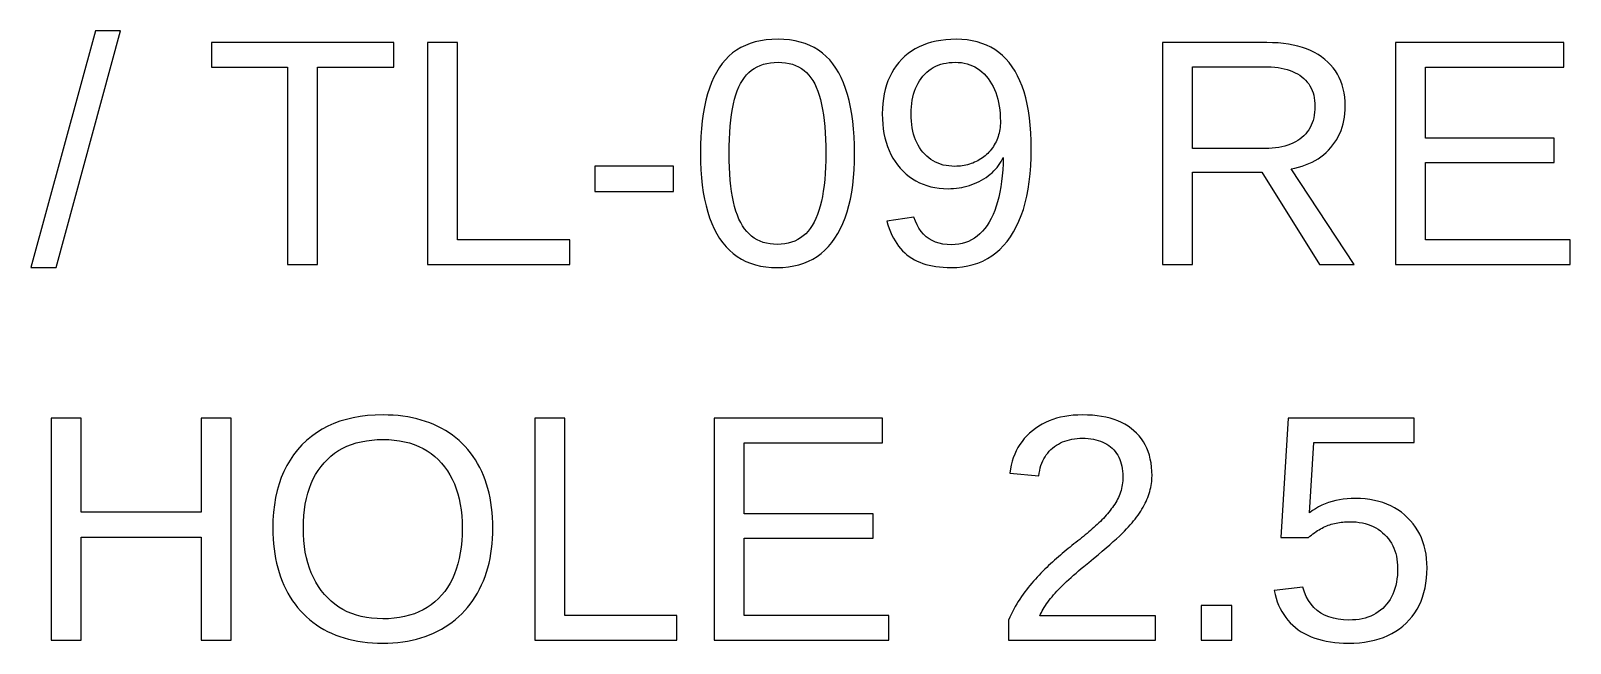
# Model space of a CAD drawing. Extents: x -27 to 133, y -77 to 15.
# Drawn here: x 43.88 to 54.82, y -25.51 to -21.16 of the extents above; entities that cross this region are included whole.
import ezdxf

# ---------------------------------------------------------------- set-up
doc = ezdxf.new("R2010")
doc.units = 0
doc.layers.get('0').update_dxf_attribs({"linetype": 'CONTINUOUS'})

msp = doc.modelspace()

# ---------------------------------------------------------------- linework, layer by layer
for points in [[(44.5198, -21.1585), (44.343, -21.1585), (43.8831, -22.8413), (44.0644, -22.8413)], [(49.2281, -22.8401), (49.2676, -22.8364), (49.3055, -22.8302), (49.3418, -22.8216), (49.3766, -22.8105), (49.4098, -22.797), (49.4414, -22.781), (49.4715, -22.7625), (49.5, -22.7416), (49.5269, -22.7182), (49.5522, -22.6923), (49.576, -22.664), (49.5982, -22.6332), (49.6188, -22.6001), (49.6378, -22.5647), (49.6551, -22.5272), (49.6708, -22.4874), (49.6848, -22.4455), (49.6972, -22.4013), (49.7079, -22.3549), (49.7169, -22.3063), (49.7244, -22.2555), (49.7301, -22.2024), (49.7343, -22.1472), (49.7367, -22.0898), (49.7375, -22.0301), (49.7368, -21.9695), (49.7344, -21.9112), (49.7305, -21.8552), (49.725, -21.8015), (49.7179, -21.7502), (49.7093, -21.7013), (49.6991, -21.6546), (49.6873, -21.6103), (49.674, -21.5683), (49.6591, -21.5286), (49.6426, -21.4913), (49.6246, -21.4563), (49.605, -21.4237), (49.5837, -21.3934), (49.5607, -21.3655), (49.536, -21.3401), (49.5095, -21.317), (49.4814, -21.2964), (49.4515, -21.2783), (49.4198, -21.2625), (49.3865, -21.2492), (49.3514, -21.2383), (49.3146, -21.2298), (49.276, -21.2237), (49.2358, -21.2201), (49.1938, -21.2189), (49.1506, -21.2201), (49.1093, -21.2237), (49.0698, -21.2297), (49.0321, -21.2381), (48.9962, -21.2488), (48.9621, -21.262), (48.9299, -21.2776), (48.8995, -21.2956), (48.8709, -21.316), (48.8441, -21.3387), (48.8192, -21.3639), (48.796, -21.3915), (48.7747, -21.4214), (48.7551, -21.4538), (48.7371, -21.4885), (48.7206, -21.5257), (48.7057, -21.5653), (48.6924, -21.6073), (48.6806, -21.6517), (48.6704, -21.6986), (48.6618, -21.7478), (48.6547, -21.7994), (48.6492, -21.8535), (48.6453, -21.9099), (48.6429, -21.9688), (48.6421, -22.0301), (48.643, -22.0901), (48.6454, -22.1478), (48.6494, -22.2033), (48.6551, -22.2565), (48.6623, -22.3075), (48.6712, -22.3562), (48.6817, -22.4027), (48.6938, -22.4469), (48.7076, -22.4889), (48.7229, -22.5286), (48.7399, -22.5661), (48.7585, -22.6013), (48.7787, -22.6343), (48.8005, -22.6649), (48.8239, -22.6931), (48.8489, -22.7188), (48.8755, -22.7421), (48.9037, -22.7629), (48.9335, -22.7813), (48.9649, -22.7972), (48.9979, -22.8107), (49.0326, -22.8217), (49.0688, -22.8303), (49.1066, -22.8364), (49.146, -22.8401), (49.1871, -22.8413)], [(50.4638, -22.84), (50.5038, -22.8361), (50.5422, -22.8297), (50.5792, -22.8206), (50.6146, -22.809), (50.6486, -22.7948), (50.6811, -22.778), (50.7121, -22.7587), (50.7416, -22.7367), (50.7697, -22.7122), (50.7962, -22.6851), (50.8212, -22.6554), (50.8448, -22.6231), (50.8667, -22.5884), (50.8869, -22.5515), (50.9053, -22.5124), (50.922, -22.4711), (50.9369, -22.4275), (50.9501, -22.3817), (50.9615, -22.3336), (50.9711, -22.2834), (50.979, -22.2309), (50.9852, -22.1762), (50.9895, -22.1193), (50.9922, -22.0601), (50.993, -21.9988), (50.9922, -21.9398), (50.9898, -21.8832), (50.9858, -21.829), (50.9802, -21.777), (50.973, -21.7274), (50.9642, -21.68), (50.9538, -21.635), (50.9418, -21.5923), (50.9282, -21.5519), (50.9129, -21.5139), (50.8961, -21.4781), (50.8777, -21.4447), (50.8576, -21.4136), (50.8361, -21.3848), (50.813, -21.3583), (50.7884, -21.3341), (50.7623, -21.3122), (50.7346, -21.2926), (50.7055, -21.2753), (50.6749, -21.2604), (50.6427, -21.2477), (50.6091, -21.2373), (50.5739, -21.2293), (50.5372, -21.2235), (50.499, -21.22), (50.4593, -21.2189), (50.4219, -21.2197), (50.3858, -21.2222), (50.351, -21.2264), (50.3174, -21.2323), (50.2852, -21.2398), (50.2542, -21.249), (50.2245, -21.2599), (50.1961, -21.2725), (50.169, -21.2867), (50.1431, -21.3026), (50.1186, -21.3202), (50.0953, -21.3395), (50.0733, -21.3604), (50.0528, -21.3828), (50.0339, -21.4065), (50.0167, -21.4314), (50.0011, -21.4576), (49.9871, -21.485), (49.9748, -21.5136), (49.9641, -21.5435), (49.9551, -21.5747), (49.9477, -21.6071), (49.9419, -21.6408), (49.9378, -21.6757), (49.9354, -21.7118), (49.9346, -21.7492), (49.9353, -21.7857), (49.9376, -21.821), (49.9413, -21.8552), (49.9466, -21.8883), (49.9534, -21.9202), (49.9617, -21.9511), (49.9715, -21.9807), (49.9829, -22.0093), (49.9957, -22.0368), (50.01, -22.0631), (50.0259, -22.0883), (50.0432, -22.1123), (50.0621, -22.1353), (50.0822, -22.1568), (50.1034, -22.1766), (50.1255, -22.1947), (50.1487, -22.211), (50.1728, -22.2257), (50.198, -22.2386), (50.2241, -22.2497), (50.2513, -22.2592), (50.2795, -22.267), (50.3087, -22.273), (50.3389, -22.2773), (50.3701, -22.2799), (50.4023, -22.2807), (50.4221, -22.2804), (50.4417, -22.2793), (50.461, -22.2775), (50.4801, -22.275), (50.499, -22.2717), (50.5175, -22.2677), (50.5359, -22.2631), (50.554, -22.2576), (50.5718, -22.2515), (50.5894, -22.2447), (50.6067, -22.2371), (50.6238, -22.2288), (50.6406, -22.2198), (50.6569, -22.2101), (50.6725, -22.2001), (50.6873, -22.1895), (50.7013, -22.1785), (50.7146, -22.167), (50.7272, -22.155), (50.739, -22.1426), (50.75, -22.1297), (50.7603, -22.1163), (50.7698, -22.1024), (50.7786, -22.0881), (50.7866, -22.0733), (50.7939, -22.0581), (50.7927, -22.1032), (50.7904, -22.1467), (50.787, -22.1886), (50.7825, -22.2289), (50.777, -22.2675), (50.7704, -22.3045), (50.7628, -22.3399), (50.7541, -22.3736), (50.7442, -22.4058), (50.7334, -22.4362), (50.7214, -22.4651), (50.7084, -22.4923), (50.6943, -22.5179), (50.6792, -22.5418), (50.6632, -22.5637), (50.6462, -22.5837), (50.6284, -22.6018), (50.6096, -22.618), (50.5898, -22.6323), (50.5692, -22.6447), (50.5476, -22.6552), (50.5251, -22.6638), (50.5016, -22.6705), (50.4773, -22.6752), (50.452, -22.6781), (50.4258, -22.6791), (50.3949, -22.6779), (50.3659, -22.6744), (50.3385, -22.6686), (50.3128, -22.6604), (50.2889, -22.6499), (50.2667, -22.6371), (50.2462, -22.622), (50.2275, -22.6045), (50.2104, -22.5847), (50.1951, -22.5625), (50.1815, -22.5381), (50.1696, -22.5113), (50.1595, -22.4821), (49.967, -22.5123), (49.9748, -22.5385), (49.9833, -22.5634), (49.9926, -22.5873), (50.0026, -22.61), (50.0134, -22.6316), (50.0249, -22.6521), (50.0372, -22.6714), (50.0502, -22.6896), (50.0639, -22.7066), (50.0784, -22.7226), (50.0937, -22.7373), (50.1097, -22.751), (50.1265, -22.7635), (50.144, -22.775), (50.1624, -22.7856), (50.1817, -22.7953), (50.2019, -22.804), (50.2229, -22.8119), (50.2448, -22.8188), (50.2676, -22.8247), (50.2912, -22.8298), (50.3157, -22.8339), (50.3411, -22.8372), (50.3673, -22.8395), (50.3944, -22.8408), (50.4224, -22.8413)], [(45.9208, -21.4169), (46.4623, -21.4169), (46.4623, -21.2424), (45.1666, -21.2424), (45.1666, -21.4169), (45.7082, -21.4169), (45.7082, -22.8189), (45.9208, -22.8189)], [(47.7133, -22.6444), (46.9167, -22.6444), (46.9167, -21.2424), (46.703, -21.2424), (46.703, -22.8189), (47.7133, -22.8189)], [(52.14, -22.1644), (52.6312, -22.1644), (53.0408, -22.8189), (53.2869, -22.8189), (52.8394, -22.1398), (52.8666, -22.1344), (52.893, -22.128), (52.9184, -22.1206), (52.9429, -22.1121), (52.9664, -22.1026), (52.9891, -22.092), (53.0108, -22.0804), (53.0316, -22.0677), (53.0515, -22.054), (53.0705, -22.0392), (53.0885, -22.0234), (53.1057, -22.0066), (53.1219, -21.9887), (53.137, -21.9699), (53.151, -21.9505), (53.1637, -21.9305), (53.1752, -21.9097), (53.1855, -21.8883), (53.1946, -21.8663), (53.2025, -21.8435), (53.2091, -21.8202), (53.2146, -21.7961), (53.2188, -21.7714), (53.2218, -21.746), (53.2237, -21.72), (53.2243, -21.6933), (53.2234, -21.6612), (53.2208, -21.6301), (53.2165, -21.6002), (53.2105, -21.5713), (53.2028, -21.5436), (53.1934, -21.517), (53.1822, -21.4914), (53.1694, -21.467), (53.1548, -21.4437), (53.1385, -21.4215), (53.1205, -21.4004), (53.1008, -21.3804), (53.0794, -21.3615), (53.0563, -21.3439), (53.0319, -21.3277), (53.006, -21.3129), (52.9787, -21.2995), (52.9499, -21.2875), (52.9198, -21.2769), (52.8881, -21.2678), (52.8551, -21.26), (52.8205, -21.2537), (52.7846, -21.2487), (52.7472, -21.2452), (52.7084, -21.2431), (52.6682, -21.2424), (51.9263, -21.2424), (51.9263, -22.8189), (52.14, -22.8189)], [(54.8233, -22.6444), (53.795, -22.6444), (53.795, -22.095), (54.7103, -22.095), (54.7103, -21.9227), (53.795, -21.9227), (53.795, -21.4169), (54.7774, -21.4169), (54.7774, -21.2424), (53.5813, -21.2424), (53.5813, -22.8189), (54.8233, -22.8189)], [(49.1623, -22.6759), (49.1365, -22.6731), (49.1118, -22.6685), (49.0883, -22.6621), (49.0659, -22.6538), (49.0446, -22.6437), (49.0246, -22.6317), (49.0056, -22.6179), (48.9878, -22.6023), (48.9711, -22.5848), (48.9556, -22.5655), (48.9412, -22.5443), (48.928, -22.5213), (48.9159, -22.4963), (48.9047, -22.4692), (48.8944, -22.4399), (48.8852, -22.4085), (48.8769, -22.375), (48.8696, -22.3394), (48.8633, -22.3016), (48.858, -22.2617), (48.8536, -22.2196), (48.8502, -22.1754), (48.8477, -22.1291), (48.8463, -22.0807), (48.8458, -22.0301), (48.8463, -21.9781), (48.8477, -21.9283), (48.8501, -21.8809), (48.8535, -21.8358), (48.8578, -21.7929), (48.8631, -21.7524), (48.8693, -21.7142), (48.8765, -21.6783), (48.8847, -21.6447), (48.8938, -21.6134), (48.9039, -21.5844), (48.9149, -21.5577), (48.9269, -21.5333), (48.94, -21.511), (48.9543, -21.4904), (48.9699, -21.4716), (48.9867, -21.4547), (49.0048, -21.4395), (49.0241, -21.4261), (49.0446, -21.4144), (49.0664, -21.4046), (49.0894, -21.3966), (49.1136, -21.3903), (49.1391, -21.3858), (49.1658, -21.3832), (49.1938, -21.3823), (49.2211, -21.3832), (49.2471, -21.3859), (49.272, -21.3904), (49.2956, -21.3968), (49.3181, -21.4049), (49.3393, -21.4149), (49.3593, -21.4267), (49.3781, -21.4403), (49.3957, -21.4557), (49.4121, -21.473), (49.4272, -21.492), (49.4412, -21.5129), (49.4539, -21.5355), (49.4656, -21.5602), (49.4763, -21.5872), (49.4861, -21.6163), (49.495, -21.6477), (49.5029, -21.6813), (49.5099, -21.7171), (49.516, -21.7551), (49.5211, -21.7954), (49.5253, -21.8379), (49.5286, -21.8826), (49.5309, -21.9295), (49.5323, -21.9787), (49.5328, -22.0301), (49.5323, -22.0797), (49.5308, -22.1273), (49.5284, -22.1729), (49.525, -22.2164), (49.5206, -22.258), (49.5152, -22.2975), (49.5088, -22.3351), (49.5014, -22.3706), (49.4931, -22.4041), (49.4838, -22.4356), (49.4735, -22.465), (49.4623, -22.4925), (49.45, -22.518), (49.4367, -22.5415), (49.4223, -22.5631), (49.4067, -22.5828), (49.39, -22.6007), (49.3722, -22.6167), (49.3533, -22.6308), (49.3333, -22.643), (49.3121, -22.6533), (49.2898, -22.6618), (49.2663, -22.6684), (49.2418, -22.6731), (49.2161, -22.6759), (49.1893, -22.6768)], [(50.4287, -22.1213), (50.4077, -22.1195), (50.3874, -22.1165), (50.3679, -22.1124), (50.349, -22.107), (50.3308, -22.1005), (50.3133, -22.0928), (50.2966, -22.0839), (50.2805, -22.0739), (50.2651, -22.0626), (50.2505, -22.0502), (50.2365, -22.0365), (50.2232, -22.0217), (50.2108, -22.0059), (50.1994, -21.9892), (50.189, -21.9716), (50.1795, -21.9532), (50.1711, -21.934), (50.1637, -21.9139), (50.1572, -21.8929), (50.1517, -21.8711), (50.1473, -21.8485), (50.1438, -21.8249), (50.1413, -21.8006), (50.1398, -21.7753), (50.1393, -21.7492), (50.1398, -21.7237), (50.1413, -21.6989), (50.1438, -21.675), (50.1473, -21.6519), (50.1517, -21.6296), (50.1572, -21.6082), (50.1637, -21.5876), (50.1711, -21.5678), (50.1795, -21.5488), (50.189, -21.5307), (50.1994, -21.5134), (50.2108, -21.4969), (50.2232, -21.4813), (50.2365, -21.4666), (50.2505, -21.4532), (50.2653, -21.4409), (50.2807, -21.4297), (50.2969, -21.4198), (50.3138, -21.411), (50.3315, -21.4034), (50.3498, -21.3969), (50.3689, -21.3916), (50.3888, -21.3875), (50.4093, -21.3846), (50.4306, -21.3828), (50.4526, -21.3823), (50.4748, -21.3829), (50.4963, -21.385), (50.5171, -21.3884), (50.5372, -21.3932), (50.5566, -21.3994), (50.5753, -21.4069), (50.5933, -21.4158), (50.6106, -21.4261), (50.6271, -21.4378), (50.643, -21.4508), (50.6582, -21.4652), (50.6727, -21.4809), (50.6865, -21.4981), (50.6994, -21.5163), (50.7112, -21.5355), (50.7221, -21.5555), (50.7319, -21.5764), (50.7407, -21.5982), (50.7484, -21.6208), (50.7551, -21.6444), (50.7608, -21.6688), (50.7655, -21.6941), (50.7691, -21.7203), (50.7717, -21.7473), (50.7732, -21.7753), (50.7737, -21.8041), (50.7735, -21.8182), (50.7727, -21.8322), (50.7714, -21.8459), (50.7697, -21.8593), (50.7674, -21.8725), (50.7646, -21.8855), (50.7612, -21.8982), (50.7574, -21.9107), (50.7531, -21.923), (50.7482, -21.935), (50.7429, -21.9468), (50.737, -21.9584), (50.7306, -21.9697), (50.7238, -21.9807), (50.7166, -21.9913), (50.7091, -22.0015), (50.7011, -22.0113), (50.6928, -22.0207), (50.6841, -22.0298), (50.675, -22.0384), (50.6656, -22.0467), (50.6557, -22.0546), (50.6455, -22.062), (50.6349, -22.0691), (50.624, -22.0758), (50.6126, -22.0821), (50.601, -22.088), (50.5893, -22.0934), (50.5774, -22.0984), (50.5653, -22.1028), (50.5531, -22.1068), (50.5408, -22.1103), (50.5283, -22.1134), (50.5157, -22.116), (50.5029, -22.1181), (50.49, -22.1197), (50.4769, -22.1209), (50.4637, -22.1216), (50.4504, -22.1219)], [(52.14, -21.4136), (52.6469, -21.4136), (52.6734, -21.414), (52.699, -21.4153), (52.7236, -21.4174), (52.7472, -21.4204), (52.7699, -21.4242), (52.7915, -21.4289), (52.8122, -21.4345), (52.832, -21.4409), (52.8507, -21.4482), (52.8685, -21.4563), (52.8853, -21.4652), (52.9011, -21.4751), (52.916, -21.4857), (52.9298, -21.4972), (52.9425, -21.5095), (52.9541, -21.5225), (52.9646, -21.5364), (52.974, -21.5509), (52.9823, -21.5663), (52.9895, -21.5824), (52.9956, -21.5994), (53.0006, -21.617), (53.0045, -21.6355), (53.0072, -21.6547), (53.0089, -21.6748), (53.0094, -21.6955), (53.0089, -21.717), (53.0072, -21.7378), (53.0045, -21.7578), (53.0007, -21.777), (52.9958, -21.7955), (52.9898, -21.8132), (52.9827, -21.8302), (52.9745, -21.8465), (52.9652, -21.862), (52.9548, -21.8768), (52.9433, -21.8908), (52.9308, -21.904), (52.9171, -21.9165), (52.9025, -21.9282), (52.8869, -21.9389), (52.8704, -21.9487), (52.8531, -21.9576), (52.8348, -21.9655), (52.8156, -21.9725), (52.7955, -21.9786), (52.7745, -21.9837), (52.7526, -21.9879), (52.7298, -21.9912), (52.706, -21.9935), (52.6814, -21.9949), (52.6559, -21.9954), (52.14, -21.9954)], [(48.4508, -22.1207), (47.8913, -22.1207), (47.8913, -22.2998), (48.4508, -22.2998)], [(44.2412, -24.7582), (45.0938, -24.7582), (45.0938, -25.4888), (45.3075, -25.4888), (45.3075, -23.9123), (45.0938, -23.9123), (45.0938, -24.5792), (44.2412, -24.5792), (44.2412, -23.9123), (44.0275, -23.9123), (44.0275, -25.4888), (44.2412, -25.4888)], [(46.4206, -25.5106), (46.4565, -25.5088), (46.4916, -25.5059), (46.526, -25.5018), (46.5596, -25.4965), (46.5925, -25.49), (46.6246, -25.4823), (46.6559, -25.4735), (46.6865, -25.4635), (46.7164, -25.4523), (46.7455, -25.4399), (46.7738, -25.4264), (46.8014, -25.4116), (46.8281, -25.3958), (46.8538, -25.3789), (46.8786, -25.3611), (46.9024, -25.3422), (46.9252, -25.3223), (46.947, -25.3014), (46.9679, -25.2794), (46.9878, -25.2564), (47.0067, -25.2325), (47.0247, -25.2074), (47.0416, -25.1814), (47.0577, -25.1544), (47.0727, -25.1263), (47.0867, -25.0974), (47.0995, -25.0677), (47.1113, -25.0373), (47.1219, -25.0062), (47.1314, -24.9743), (47.1398, -24.9417), (47.1471, -24.9084), (47.1533, -24.8744), (47.1583, -24.8396), (47.1622, -24.8041), (47.165, -24.7679), (47.1667, -24.731), (47.1672, -24.6933), (47.1667, -24.6555), (47.165, -24.6184), (47.1623, -24.5822), (47.1584, -24.5467), (47.1534, -24.512), (47.1473, -24.4781), (47.1402, -24.4449), (47.1319, -24.4126), (47.1225, -24.381), (47.112, -24.3502), (47.1003, -24.3202), (47.0876, -24.291), (47.0738, -24.2625), (47.0589, -24.235), (47.0431, -24.2085), (47.0262, -24.183), (47.0084, -24.1585), (46.9896, -24.135), (46.9698, -24.1126), (46.949, -24.0912), (46.9272, -24.0709), (46.9045, -24.0515), (46.8807, -24.0332), (46.856, -24.0159), (46.8303, -23.9997), (46.8036, -23.9845), (46.776, -23.9703), (46.7477, -23.9573), (46.7186, -23.9454), (46.6888, -23.9346), (46.6582, -23.925), (46.6268, -23.9165), (46.5947, -23.9092), (46.5619, -23.9029), (46.5282, -23.8979), (46.4939, -23.8939), (46.4588, -23.8911), (46.4229, -23.8894), (46.3862, -23.8888), (46.3304, -23.8901), (46.2765, -23.8938), (46.2245, -23.9001), (46.1744, -23.909), (46.1262, -23.9203), (46.08, -23.9342), (46.0356, -23.9506), (45.9932, -23.9695), (45.9527, -23.991), (45.9142, -24.0149), (45.8775, -24.0414), (45.8428, -24.0704), (45.81, -24.102), (45.7794, -24.1357), (45.7512, -24.1714), (45.7255, -24.2091), (45.7022, -24.2487), (45.6814, -24.2903), (45.663, -24.3339), (45.6471, -24.3794), (45.6336, -24.4268), (45.6226, -24.4762), (45.614, -24.5275), (45.6079, -24.5808), (45.6042, -24.6361), (45.603, -24.6933), (45.6036, -24.7311), (45.6052, -24.7682), (45.608, -24.8046), (45.6118, -24.8403), (45.6167, -24.8752), (45.6228, -24.9094), (45.6299, -24.9428), (45.6382, -24.9755), (45.6475, -25.0075), (45.658, -25.0387), (45.6695, -25.0692), (45.6821, -25.099), (45.6959, -25.128), (45.7107, -25.1561), (45.7264, -25.1832), (45.7432, -25.2093), (45.7609, -25.2343), (45.7796, -25.2583), (45.7994, -25.2812), (45.8201, -25.3031), (45.8417, -25.324), (45.8644, -25.3438), (45.8881, -25.3626), (45.9127, -25.3804), (45.9384, -25.3971), (45.965, -25.4128), (45.9925, -25.4273), (46.0208, -25.4407), (46.0499, -25.4529), (46.0797, -25.464), (46.1104, -25.4739), (46.1418, -25.4827), (46.1741, -25.4902), (46.2071, -25.4966), (46.2409, -25.5019), (46.2755, -25.506), (46.3109, -25.5089), (46.347, -25.5106), (46.384, -25.5112)], [(48.4753, -25.3143), (47.6787, -25.3143), (47.6787, -23.9123), (47.465, -23.9123), (47.465, -25.4888), (48.4753, -25.4888)], [(49.9815, -25.3143), (48.9532, -25.3143), (48.9532, -24.7649), (49.8685, -24.7649), (49.8685, -24.5926), (48.9532, -24.5926), (48.9532, -24.0868), (49.9356, -24.0868), (49.9356, -23.9123), (48.7395, -23.9123), (48.7395, -25.4888), (49.9815, -25.4888)], [(51.8759, -25.3176), (51.0535, -25.3176), (51.059, -25.3056), (51.0649, -25.2934), (51.0713, -25.2812), (51.0782, -25.2689), (51.0856, -25.2565), (51.0936, -25.244), (51.102, -25.2315), (51.1109, -25.2189), (51.1204, -25.2062), (51.1303, -25.1935), (51.1408, -25.1807), (51.1517, -25.1678), (51.1632, -25.1548), (51.1752, -25.1417), (51.1878, -25.1284), (51.2011, -25.1147), (51.215, -25.1009), (51.2295, -25.0868), (51.2446, -25.0724), (51.2604, -25.0579), (51.2767, -25.043), (51.2937, -25.0279), (51.3114, -25.0126), (51.3296, -24.9971), (51.3485, -24.9812), (51.3679, -24.9652), (51.403, -24.9365), (51.4363, -24.909), (51.4678, -24.8827), (51.4976, -24.8576), (51.5255, -24.8336), (51.5516, -24.8108), (51.576, -24.7892), (51.5986, -24.7688), (51.6193, -24.7495), (51.6383, -24.7315), (51.6555, -24.7146), (51.671, -24.6989), (51.6846, -24.6843), (51.6971, -24.6704), (51.7091, -24.6565), (51.7206, -24.6425), (51.7317, -24.6286), (51.7422, -24.6146), (51.7523, -24.6007), (51.7619, -24.5867), (51.771, -24.5728), (51.7797, -24.5588), (51.7878, -24.5449), (51.7955, -24.531), (51.8027, -24.517), (51.8094, -24.5031), (51.8156, -24.4891), (51.8213, -24.4752), (51.8265, -24.4612), (51.8312, -24.4472), (51.8354, -24.4332), (51.8391, -24.4192), (51.8424, -24.4051), (51.8451, -24.3911), (51.8473, -24.377), (51.8491, -24.363), (51.8503, -24.3489), (51.8511, -24.3348), (51.8513, -24.3207), (51.8506, -24.2894), (51.8483, -24.2592), (51.8445, -24.2302), (51.8392, -24.2023), (51.8324, -24.1754), (51.824, -24.1498), (51.8142, -24.1252), (51.8028, -24.1017), (51.7899, -24.0794), (51.7755, -24.0582), (51.7596, -24.0381), (51.7421, -24.0191), (51.7232, -24.0012), (51.7028, -23.9846), (51.6812, -23.9693), (51.6582, -23.9553), (51.6339, -23.9427), (51.6083, -23.9314), (51.5815, -23.9214), (51.5533, -23.9127), (51.5238, -23.9054), (51.493, -23.8994), (51.4609, -23.8948), (51.4275, -23.8915), (51.3928, -23.8895), (51.3568, -23.8888), (51.3238, -23.8895), (51.2918, -23.8914), (51.2608, -23.8948), (51.2306, -23.8994), (51.2014, -23.9053), (51.1732, -23.9126), (51.1459, -23.9212), (51.1195, -23.9312), (51.094, -23.9424), (51.0695, -23.955), (51.0459, -23.9689), (51.0232, -23.9841), (51.0015, -24.0007), (50.9809, -24.0184), (50.9617, -24.037), (50.9439, -24.0564), (50.9274, -24.0769), (50.9123, -24.0982), (50.8986, -24.1204), (50.8863, -24.1436), (50.8753, -24.1676), (50.8657, -24.1926), (50.8574, -24.2185), (50.8506, -24.2453), (50.8451, -24.273), (50.8409, -24.3017), (51.0468, -24.3207), (51.0495, -24.3016), (51.0529, -24.2831), (51.0572, -24.2654), (51.0623, -24.2482), (51.0682, -24.2318), (51.0749, -24.216), (51.0824, -24.2009), (51.0908, -24.1865), (51.0999, -24.1727), (51.1099, -24.1596), (51.1207, -24.1472), (51.1323, -24.1354), (51.1447, -24.1243), (51.1578, -24.114), (51.1714, -24.1045), (51.1856, -24.0958), (51.2003, -24.0879), (51.2155, -24.0809), (51.2313, -24.0747), (51.2476, -24.0693), (51.2645, -24.0647), (51.2819, -24.061), (51.2998, -24.0581), (51.3182, -24.056), (51.3372, -24.0548), (51.3568, -24.0544), (51.3772, -24.0548), (51.397, -24.0561), (51.4161, -24.0582), (51.4345, -24.0612), (51.4521, -24.065), (51.4691, -24.0696), (51.4854, -24.0752), (51.5009, -24.0815), (51.5158, -24.0887), (51.5299, -24.0968), (51.5434, -24.1057), (51.5562, -24.1154), (51.5682, -24.126), (51.5795, -24.1374), (51.5898, -24.1494), (51.5993, -24.1621), (51.6078, -24.1756), (51.6155, -24.1897), (51.6223, -24.2045), (51.6281, -24.22), (51.6331, -24.2362), (51.6371, -24.253), (51.6403, -24.2706), (51.6425, -24.2889), (51.6439, -24.3078), (51.6443, -24.3274), (51.6441, -24.3421), (51.6433, -24.3565), (51.642, -24.3707), (51.6401, -24.3847), (51.6378, -24.3984), (51.6349, -24.4119), (51.6315, -24.4252), (51.6276, -24.4382), (51.6231, -24.451), (51.6182, -24.4635), (51.6127, -24.4758), (51.6067, -24.4879), (51.6001, -24.4997), (51.5932, -24.5114), (51.5859, -24.523), (51.5783, -24.5345), (51.5703, -24.5459), (51.5621, -24.5573), (51.5535, -24.5685), (51.5446, -24.5797), (51.5353, -24.5908), (51.5258, -24.6019), (51.5159, -24.6128), (51.5057, -24.6237), (51.4952, -24.6345), (51.4843, -24.6452), (51.4732, -24.6559), (51.4619, -24.6665), (51.4503, -24.6772), (51.4386, -24.6879), (51.4267, -24.6985), (51.4145, -24.7092), (51.4022, -24.7199), (51.3896, -24.7306), (51.3768, -24.7412), (51.3639, -24.7519), (51.3507, -24.7626), (51.3373, -24.7732), (51.3237, -24.7839), (51.31, -24.7947), (51.2963, -24.8055), (51.2826, -24.8166), (51.2688, -24.8277), (51.2551, -24.839), (51.2413, -24.8505), (51.2275, -24.862), (51.2136, -24.8737), (51.1998, -24.8856), (51.1859, -24.8976), (51.172, -24.9097), (51.1581, -24.922), (51.1442, -24.9344), (51.1303, -24.947), (51.1165, -24.9598), (51.1028, -24.9729), (51.0892, -24.9861), (51.0757, -24.9996), (51.0623, -25.0133), (51.049, -25.0273), (51.0358, -25.0415), (51.0227, -25.0559), (51.0097, -25.0705), (50.9968, -25.0853), (50.984, -25.1004), (50.9713, -25.1157), (50.9588, -25.1313), (50.9466, -25.1472), (50.9347, -25.1635), (50.9231, -25.1802), (50.9118, -25.1973), (50.9007, -25.2147), (50.89, -25.2324), (50.8796, -25.2506), (50.8695, -25.2691), (50.8597, -25.288), (50.8501, -25.3072), (50.8409, -25.3268), (50.832, -25.3467), (50.832, -25.4888), (51.8759, -25.4888)], [(53.2865, -25.5104), (53.3249, -25.5078), (53.362, -25.5036), (53.3977, -25.4976), (53.432, -25.49), (53.465, -25.4807), (53.4966, -25.4697), (53.5269, -25.457), (53.5558, -25.4426), (53.5834, -25.4265), (53.6096, -25.4087), (53.6344, -25.3892), (53.6579, -25.368), (53.6798, -25.3453), (53.7, -25.3214), (53.7184, -25.2962), (53.7351, -25.2698), (53.75, -25.2421), (53.7632, -25.2131), (53.7746, -25.1829), (53.7842, -25.1515), (53.7921, -25.1187), (53.7983, -25.0848), (53.8027, -25.0495), (53.8053, -25.013), (53.8062, -24.9753), (53.8053, -24.942), (53.8029, -24.9097), (53.7988, -24.8784), (53.7931, -24.8481), (53.7857, -24.8188), (53.7767, -24.7905), (53.7661, -24.7631), (53.7538, -24.7367), (53.7399, -24.7113), (53.7244, -24.6869), (53.7072, -24.6634), (53.6884, -24.6409), (53.668, -24.6194), (53.6462, -24.5993), (53.6232, -24.5807), (53.5992, -24.5637), (53.574, -24.5484), (53.5477, -24.5346), (53.5203, -24.5225), (53.4917, -24.512), (53.4621, -24.5031), (53.4313, -24.4959), (53.3994, -24.4902), (53.3664, -24.4862), (53.3323, -24.4838), (53.2971, -24.4829), (53.2675, -24.4835), (53.2387, -24.4853), (53.2106, -24.4883), (53.1833, -24.4925), (53.1567, -24.4978), (53.1309, -24.5044), (53.1059, -24.5121), (53.0816, -24.5211), (53.0581, -24.5312), (53.0353, -24.5425), (53.0132, -24.555), (52.992, -24.5687), (52.9714, -24.5836), (53.0017, -24.0835), (53.7144, -24.0835), (53.7144, -23.9123), (52.8182, -23.9123), (52.7656, -24.7604), (52.9625, -24.7604), (52.9733, -24.7512), (52.9842, -24.7423), (52.995, -24.7339), (53.0059, -24.7259), (53.0167, -24.7184), (53.0276, -24.7112), (53.0384, -24.7045), (53.0493, -24.6982), (53.0601, -24.6924), (53.0709, -24.6869), (53.0818, -24.6819), (53.0926, -24.6773), (53.1035, -24.6732), (53.1144, -24.6693), (53.1254, -24.6658), (53.1366, -24.6626), (53.1479, -24.6598), (53.1594, -24.6572), (53.1709, -24.6549), (53.1826, -24.6529), (53.1945, -24.6512), (53.2065, -24.6499), (53.2186, -24.6488), (53.2308, -24.648), (53.2432, -24.6476), (53.2557, -24.6474), (53.2794, -24.648), (53.3023, -24.6496), (53.3245, -24.6523), (53.346, -24.6561), (53.3666, -24.661), (53.3866, -24.667), (53.4057, -24.674), (53.4241, -24.6822), (53.4417, -24.6914), (53.4586, -24.7017), (53.4747, -24.7131), (53.49, -24.7256), (53.5046, -24.7392), (53.5183, -24.7536), (53.5308, -24.7687), (53.5423, -24.7846), (53.5527, -24.801), (53.562, -24.8182), (53.5702, -24.836), (53.5773, -24.8545), (53.5833, -24.8737), (53.5882, -24.8936), (53.592, -24.9141), (53.5947, -24.9353), (53.5964, -24.9572), (53.5969, -24.9797), (53.5964, -25.0056), (53.5948, -25.0307), (53.592, -25.0548), (53.5882, -25.0781), (53.5834, -25.1006), (53.5774, -25.1221), (53.5703, -25.1428), (53.5622, -25.1627), (53.553, -25.1816), (53.5426, -25.1997), (53.5312, -25.217), (53.5187, -25.2333), (53.5052, -25.2488), (53.4906, -25.2633), (53.4753, -25.2766), (53.4591, -25.2888), (53.442, -25.2998), (53.4242, -25.3097), (53.4055, -25.3184), (53.3859, -25.3259), (53.3656, -25.3323), (53.3444, -25.3375), (53.3223, -25.3415), (53.2994, -25.3444), (53.2757, -25.3462), (53.2512, -25.3467), (53.2117, -25.3454), (53.1747, -25.3412), (53.14, -25.3343), (53.1077, -25.3246), (53.0777, -25.3121), (53.0501, -25.2969), (53.0249, -25.2789), (53.002, -25.2582), (52.9816, -25.2346), (52.9635, -25.2084), (52.9477, -25.1793), (52.9343, -25.1475), (52.9234, -25.1129), (52.7197, -25.1364), (52.7258, -25.1639), (52.7331, -25.1905), (52.7415, -25.216), (52.7512, -25.2405), (52.762, -25.2639), (52.774, -25.2864), (52.7871, -25.3078), (52.8015, -25.3282), (52.817, -25.3476), (52.8337, -25.366), (52.8516, -25.3833), (52.8707, -25.3997), (52.8909, -25.415), (52.9122, -25.4292), (52.9346, -25.4423), (52.9579, -25.4543), (52.9823, -25.4651), (53.0076, -25.4748), (53.034, -25.4833), (53.0613, -25.4907), (53.0897, -25.497), (53.1191, -25.5021), (53.1495, -25.5061), (53.1809, -25.5089), (53.2133, -25.5106), (53.2467, -25.5112)], [(46.3439, -25.3367), (46.3051, -25.3337), (46.2678, -25.3285), (46.2318, -25.3213), (46.1971, -25.312), (46.1639, -25.3007), (46.132, -25.2873), (46.1015, -25.2719), (46.0723, -25.2544), (46.0446, -25.2348), (46.0181, -25.2132), (45.9931, -25.1895), (45.9694, -25.1638), (45.9473, -25.1363), (45.927, -25.1074), (45.9085, -25.077), (45.8917, -25.0451), (45.8766, -25.0118), (45.8634, -24.9771), (45.8519, -24.9409), (45.8422, -24.9033), (45.8342, -24.8642), (45.828, -24.8236), (45.8236, -24.7816), (45.821, -24.7382), (45.8201, -24.6933), (45.8209, -24.6481), (45.8236, -24.6045), (45.8279, -24.5625), (45.8341, -24.522), (45.8419, -24.4832), (45.8515, -24.4459), (45.8629, -24.4102), (45.876, -24.376), (45.8909, -24.3435), (45.9075, -24.3125), (45.9258, -24.283), (45.9459, -24.2552), (45.9678, -24.2289), (45.9912, -24.2044), (46.0161, -24.1819), (46.0425, -24.1613), (46.0703, -24.1427), (46.0996, -24.1261), (46.1303, -24.1114), (46.1625, -24.0986), (46.1962, -24.0878), (46.2313, -24.079), (46.2678, -24.0722), (46.3058, -24.0673), (46.3453, -24.0643), (46.3862, -24.0633), (46.4268, -24.0643), (46.466, -24.0673), (46.5037, -24.0723), (46.54, -24.0792), (46.5749, -24.0882), (46.6083, -24.0991), (46.6402, -24.112), (46.6708, -24.1269), (46.6999, -24.1438), (46.7275, -24.1627), (46.7538, -24.1835), (46.7786, -24.2064), (46.8019, -24.2312), (46.8237, -24.2578), (46.8437, -24.2858), (46.862, -24.3154), (46.8785, -24.3464), (46.8933, -24.379), (46.9064, -24.413), (46.9177, -24.4486), (46.9273, -24.4856), (46.9351, -24.5242), (46.9412, -24.5642), (46.9456, -24.6057), (46.9482, -24.6488), (46.949, -24.6933), (46.9482, -24.7398), (46.9456, -24.7847), (46.9413, -24.8279), (46.9352, -24.8695), (46.9274, -24.9094), (46.9179, -24.9476), (46.9067, -24.9843), (46.8937, -25.0192), (46.8791, -25.0526), (46.8626, -25.0843), (46.8445, -25.1143), (46.8246, -25.1427), (46.803, -25.1694), (46.7798, -25.1943), (46.7551, -25.2172), (46.7289, -25.2381), (46.7011, -25.2571), (46.6719, -25.274), (46.6412, -25.289), (46.609, -25.3019), (46.5752, -25.3129), (46.54, -25.3218), (46.5032, -25.3288), (46.465, -25.3338), (46.4253, -25.3368), (46.384, -25.3378)], [(52.4187, -25.2438), (52.2005, -25.2438), (52.2005, -25.4888), (52.4187, -25.4888)]]:
    msp.add_lwpolyline(points, close=True)

doc.saveas('drawing.dxf')
